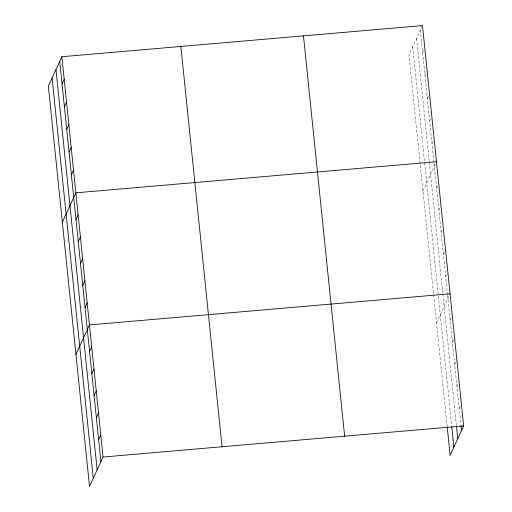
<?xml version="1.0" encoding="UTF-8"?>
<svg xmlns="http://www.w3.org/2000/svg" width="512" height="512" viewBox="0 0 512 512"><rect width="100%" height="100%" fill="white"/><g stroke="black" fill="none" stroke-linecap="round" stroke-linejoin="round"><path stroke-width="0.38" stroke-dasharray="2.56 1.92" d="M422.477 25.6L408.966 54.97L433.555 294.08M422.669 52.934L424.506 48.947M425.005 75.616L426.835 71.635M427.334 98.298L429.472 93.651M429.67 120.986L431.501 116.998M432 143.667L433.837 139.686M422.963 191.072L436.474 161.702M436.602 188.371L438.432 184.384M438.861 210.387L440.998 205.741M441.126 232.403L442.957 228.422M443.392 254.419L445.53 249.773M445.658 276.442L446.573 274.445M436.55 323.174L449.754 294.47M450.182 320.474L452.019 316.486M452.448 342.49L454.278 338.502M454.714 364.506L456.851 359.859M456.979 386.522L458.81 382.541M459.238 408.538L461.376 403.891M420.339 30.246L433.933 162.445M434.01 163.226L447.514 294.522M447.597 295.309L460.941 425.056M416.582 38.406L429.216 161.216M429.293 161.997L442.79 293.248M442.874 294.029L456.378 425.35M412.717 46.81L424.544 161.798M424.627 162.579L451.622 425.101M433.638 294.867L447.142 426.182"/><path stroke-width="0.77" d="M61.862 56.723L48.358 86.093L89.523 486.4L103.034 457.03L61.862 56.723L422.477 25.6L463.642 425.907L450.138 455.277L447.226 426.97M62.061 84.058L64.198 79.405M64.39 106.739L66.528 102.093M66.726 129.421L68.864 124.774M69.056 152.109L71.194 147.462M71.392 174.79L73.53 170.144M62.355 222.195L75.859 192.826L436.474 161.702M75.987 219.494L78.125 214.848M78.253 241.51L80.39 236.864M80.518 263.526L82.656 258.88M82.778 285.542L84.915 280.896M85.043 307.558L87.181 302.912M75.942 354.298L89.446 324.928L450.061 293.805M89.574 351.597L91.712 346.95M91.84 373.613L93.978 368.966M94.099 395.629L96.237 390.982M96.365 417.645L98.502 412.998M98.63 439.661L100.768 435.014M103.034 457.03L463.642 425.907M461.018 425.837L461.504 430.56M456.461 426.131L457.754 438.714M451.782 426.675L453.888 447.117M303.475 35.872L344.64 436.179M180.864 46.451L222.035 446.765M59.725 61.37L100.896 461.683M55.974 69.53L97.139 469.837M52.109 77.933L93.274 478.24"/></g></svg>
